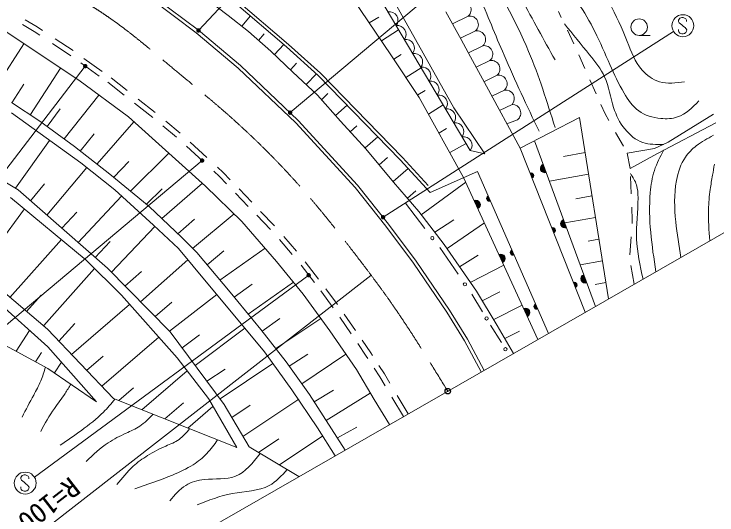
# Model space of a CAD drawing. Units: millimetres, scale not verified. Extents: x 40000 to 680000, y 20000 to 380000.
# Drawn here: x 307749 to 371804, y 243428 to 289083 of the extents above; entities that cross this region are included whole.
import ezdxf
from ezdxf.enums import TextEntityAlignment as Align

# ---------------------------------------------------------------- set-up
doc = ezdxf.new("R2010")
doc.units = ezdxf.units.MM
doc.header["$LTSCALE"] = 1000
doc.header["$PDMODE"] = 32
doc.header["$PDSIZE"] = 500
doc.linetypes.add('CHAIN', pattern=[18.5, 12, -1.5, 3.5, -1.5])
for name, color, linetype, lineweight in [('M-BGD', 7, 'Continuous', 13), ('M-BMK', 2, 'CHAIN', 13), ('M-BMK-SRVR', 3, 'Continuous', 13), ('M-STR-STRC', 7, 'Continuous', 13), ('M-TTL-TXT', 7, 'Continuous', 13)]:
    doc.layers.add(name, color=color, linetype=linetype, lineweight=lineweight)
doc.layers.add('M-OTRS', color=6, linetype='Continuous')
doc.styles.add('ＭＳ ゴシック', font='')
doc.styles.get('ＭＳ ゴシック').set_extended_font_data('MS Gothic')

# ---------------------------------------------------------------- blocks, each defined once
blk = doc.blocks.new('filled_dot')
at = {"color": 0, "linetype": 'Continuous', "lineweight": -2, "const_width": 1.25}
blk.add_lwpolyline([(-0.625, 0, 1), (0.625, 0, 1)], format="xyb", close=True, dxfattribs=at)

msp = doc.modelspace()

# ---------------------------------------------------------------- linework, layer by layer
at = {"layer": 'M-BGD'}
for p, q in [((349323, 276640), (340316, 291823)), ((349323, 276640), (340316, 291823)), ((319281, 291197), (324357, 287366)), ((319453, 291443), (324544, 287601)), ((337996, 291408), (342156, 285269)), ((325390, 290402), (327249, 288958)), ((327984, 290396), (332772, 286316)), ((342098, 290772), (347827, 280523)), ((327801, 290158), (332573, 286091)), ((327249, 288958), (329108, 287490)), ((328528, 288000), (329280, 288897)), ((347087, 289282), (348506, 286775)), ((349147, 288892), (347706, 288190)), ((357616, 288783), (357357, 289327)), ((308753, 288566), (309857, 287924)), ((340980, 288788), (340123, 288269)), ((306452, 287821), (313652, 283042)), ((308519, 288123), (309592, 287499)), ((309857, 287924), (310355, 287591)), ((341232, 286632), (342797, 287641)), ((358773, 286356), (358176, 287609)), ((309592, 287499), (310092, 287166)), ((324357, 287366), (328186, 284159)), ((324544, 287601), (328386, 284383)), ((329108, 287490), (331139, 285705)), ((330545, 287292), (330031, 286679)), ((349804, 287544), (348446, 286882)), ((364717, 287140), (365717, 287140)), ((305821, 282023), (308648, 286363)), ((311255, 286390), (312922, 285279)), ((311496, 286831), (313122, 285747)), ((348506, 286775), (349357, 285191)), ((331139, 285705), (333169, 283797)), ((331481, 285383), (332330, 286312)), ((332573, 286091), (335464, 283469)), ((332772, 286316), (335672, 283685)), ((350461, 286195), (349159, 285561)), ((342156, 285269), (344672, 281479)), ((343038, 285387), (342360, 284962)), ((349357, 285191), (350800, 282496)), ((359774, 284120), (359218, 285374)), ((313826, 284634), (315511, 283433)), ((314118, 285041), (315790, 283848)), ((333478, 284604), (332939, 284014)), ((351118, 284847), (349868, 284237)), ((309238, 279942), (311981, 284151)), ((328186, 284159), (333438, 279176)), ((328386, 284383), (333652, 279386)), ((333169, 283797), (335395, 281693)), ((343466, 283295), (344857, 284168)), ((316585, 283282), (318061, 282122)), ((334360, 282671), (335313, 283624)), ((335464, 283469), (342925, 275806)), ((335672, 283685), (343143, 276013)), ((351775, 283498), (350573, 282913)), ((308637, 282682), (307545, 281006)), ((313652, 283042), (318187, 279701)), ((316285, 282881), (317786, 281702)), ((350800, 282496), (353868, 276851)), ((360803, 281800), (360230, 283092)), ((345225, 282130), (344541, 281715)), ((352432, 282150), (351290, 281593)), ((312313, 277696), (315471, 281702)), ((319058, 281338), (320603, 280124)), ((335395, 281693), (337499, 279320)), ((336345, 281827), (335778, 281260)), ((344672, 281479), (348719, 274172)), ((307507, 281031), (310108, 279306)), ((318731, 280959), (320383, 279661)), ((337033, 279830), (338092, 280770)), ((345508, 279969), (346854, 280801)), ((353131, 280842), (351997, 280294)), ((361610, 279981), (361232, 280833)), ((307507, 280073), (313831, 275528)), ((311953, 280435), (310774, 278820)), ((347827, 280523), (350653, 276332)), ((361945, 279388), (361610, 279981)), ((367363, 277392), (371502, 279949)), ((310108, 279306), (313256, 277007)), ((318187, 279701), (321869, 276394)), ((321588, 279307), (322872, 278234)), ((333652, 279386), (339054, 273479)), ((337499, 279320), (339799, 276800)), ((353629, 279446), (352667, 279062)), ((353868, 276851), (359269, 279661)), ((361921, 263113), (359269, 279661)), ((315336, 275437), (318662, 279274)), ((321313, 278885), (322544, 277856)), ((333438, 279176), (338826, 273285)), ((338980, 278884), (338382, 278353)), ((347158, 278641), (346471, 278230)), ((371694, 279166), (366372, 276385)), ((315054, 278170), (313788, 276592)), ((363276, 277033), (362571, 278280)), ((300513, 277623), (308111, 273072)), ((307881, 273210), (310989, 277571)), ((323787, 277420), (325319, 276012)), ((339733, 276878), (340886, 277901)), ((355188, 277538), (360730, 262430)), ((366101, 276817), (367363, 277392)), ((313256, 277007), (316487, 274488)), ((323456, 277045), (324993, 275633)), ((339799, 276800), (342343, 273767)), ((347453, 276458), (348937, 277292)), ((353868, 276851), (359800, 261896)), ((363623, 276417), (366101, 276817)), ((318352, 272950), (321841, 276418)), ((321869, 276394), (325210, 273394)), ((350653, 276332), (349323, 276640)), ((357812, 276113), (359781, 276469)), ((363895, 275011), (363623, 276417)), ((366372, 276385), (363895, 275011)), ((313831, 275528), (316925, 273065)), ((318223, 275649), (316828, 274207)), ((341767, 276009), (341019, 275345)), ((342925, 275806), (345680, 272822)), ((343143, 276013), (345500, 273459)), ((310750, 270753), (314376, 275095)), ((326286, 275124), (326809, 274644)), ((342304, 273812), (343658, 275013)), ((316487, 274488), (320073, 271531)), ((325948, 274755), (326459, 274286)), ((326459, 274286), (327120, 273599)), ((326809, 274644), (327456, 273970)), ((345680, 272822), (349978, 274732)), ((348719, 274172), (355488, 259423)), ((349978, 274732), (356443, 259971)), ((356540, 273851), (360097, 274494)), ((363989, 272697), (363925, 274277)), ((310530, 273609), (309247, 272073)), ((321214, 270443), (324925, 273670)), ((342343, 273767), (344642, 271076)), ((344864, 270787), (348906, 273764)), ((308111, 273072), (316262, 265910)), ((316925, 273065), (320456, 269834)), ((321257, 273148), (319824, 271769)), ((325210, 273394), (328517, 270189)), ((328255, 273139), (329425, 271922)), ((338826, 273285), (341627, 269762)), ((339054, 273479), (341865, 269945)), ((344352, 272955), (343604, 272291)), ((314332, 266656), (307428, 272367)), ((313602, 268247), (317552, 272491)), ((327920, 272766), (329088, 271550)), ((358937, 272252), (360414, 272519)), ((343407, 271861), (345197, 269535)), ((304415, 265467), (308686, 271327)), ((313462, 271033), (312099, 269568)), ((320073, 271531), (323030, 268712)), ((330220, 271094), (331477, 269787)), ((344642, 271076), (346945, 268085)), ((364087, 270280), (364038, 271486)), ((324190, 270380), (322677, 269065)), ((324013, 267728), (327798, 270885)), ((329867, 270739), (331105, 269452)), ((347812, 270319), (346085, 269202)), ((357938, 270039), (360730, 270544)), ((316614, 265553), (320584, 269714)), ((320456, 269834), (322729, 267699)), ((328517, 270189), (331653, 266541)), ((341627, 269762), (344145, 266372)), ((341865, 269945), (344389, 266546)), ((347205, 267706), (350610, 270052)), ((364066, 269992), (364087, 270280)), ((307371, 263261), (312075, 268523)), ((323030, 268712), (324399, 267343)), ((331932, 268534), (333087, 267171)), ((332346, 268820), (333494, 267463)), ((360063, 268390), (361047, 268568)), ((363859, 267146), (363977, 268766)), ((316517, 268349), (315135, 266900)), ((346540, 267791), (348207, 265361)), ((346945, 268085), (349877, 263810)), ((322729, 267699), (325412, 264496)), ((324399, 267343), (327438, 263729)), ((326872, 267509), (325336, 266228)), ((326514, 264827), (330630, 267731)), ((317529, 263460), (314332, 266656)), ((319266, 262864), (323587, 266674)), ((331653, 266541), (334108, 263541)), ((334276, 266510), (335497, 264928)), ((344389, 266546), (347435, 262086)), ((350047, 267099), (348337, 266056)), ((359337, 266227), (361363, 266593)), ((310453, 260708), (315092, 265896)), ((316262, 265910), (321961, 260132)), ((333899, 266180), (335114, 264606)), ((344145, 266372), (347183, 261922)), ((349367, 264641), (352382, 266192)), ((364268, 264460), (363947, 266151)), ((319362, 265615), (317859, 264290)), ((329075, 261739), (333201, 264650)), ((360696, 264440), (361680, 264618)), ((306235, 264227), (310795, 260349)), ((325412, 264496), (328478, 260827)), ((329446, 264448), (327801, 263287)), ((336175, 264043), (337215, 262613)), ((310825, 258764), (305645, 263390)), ((310228, 263457), (308895, 261965)), ((322600, 257749), (317529, 263460)), ((321920, 260173), (326226, 263522)), ((327438, 263729), (330230, 260334)), ((334108, 263541), (336529, 260200)), ((335693, 263855), (336827, 262296)), ((349458, 263538), (350441, 261938)), ((349877, 263810), (351785, 260704)), ((352015, 263761), (350417, 262932)), ((299793, 262757), (310825, 256787)), ((322114, 262825), (320596, 261515)), ((312980, 258055), (318278, 262616)), ((347435, 262086), (349067, 259444)), ((351478, 261229), (354052, 262553)), ((337428, 261461), (338478, 259923)), ((337841, 261742), (338860, 260250)), ((347183, 261922), (348807, 259294)), ((313276, 260864), (311837, 259255)), ((328478, 260827), (330558, 258281)), ((331982, 261342), (330346, 260188)), ((331591, 258605), (335703, 261340)), ((351178, 260737), (352161, 259137)), ((351785, 260704), (353277, 258154)), ((309161, 260250), (307950, 258343)), ((310795, 260349), (316804, 254041)), ((321961, 260132), (326907, 253484)), ((324256, 257048), (328783, 260462)), ((330230, 260334), (332557, 257378)), ((336529, 260200), (338949, 256688)), ((353825, 260187), (352489, 259500)), ((315743, 255155), (320935, 259625)), ((324659, 259857), (323062, 258652)), ((349067, 259444), (350584, 256609)), ((339080, 259040), (339849, 257914)), ((339472, 259354), (340265, 258191)), ((348807, 259294), (350324, 256460)), ((310250, 258235), (309713, 257388)), ((315254, 253742), (310825, 258764)), ((330558, 258281), (333077, 254832)), ((340265, 258191), (340414, 257961)), ((315879, 257912), (314362, 256605)), ((325456, 254041), (322600, 257749)), ((334512, 258081), (332825, 257002)), ((333973, 255392), (337991, 258078)), ((339849, 257914), (339988, 257699)), ((312064, 257359), (311434, 256368)), ((326520, 254004), (331331, 257223)), ((332557, 257378), (334665, 254421)), ((340994, 257063), (341499, 256281)), ((310825, 256787), (315254, 253742)), ((319387, 253014), (323512, 256565)), ((326989, 256724), (325325, 255610)), ((338949, 256688), (340552, 253961)), ((340565, 256806), (341075, 256017)), ((341499, 256281), (342000, 255442)), ((341075, 256017), (341558, 255206)), ((318642, 255012), (317290, 253848)), ((333077, 254832), (335404, 251382)), ((334665, 254421), (337925, 249347)), ((336854, 254796), (335106, 253734)), ((336187, 252051), (340201, 254529)), ((342667, 254324), (343670, 252642)), ((316804, 254041), (328055, 249567)), ((328055, 249567), (325456, 254041)), ((328609, 250588), (333692, 253990)), ((340552, 253961), (341967, 251665)), ((342189, 254149), (343236, 252393)), ((323194, 253652), (321484, 252180)), ((323581, 251346), (325874, 253321)), ((326907, 253484), (329163, 249646)), ((329259, 253430), (327594, 252316)), ((335404, 251382), (337006, 248819)), ((338974, 251414), (337221, 250443)), ((331924, 247994), (335896, 250653)), ((331864, 250360), (330025, 249130)), ((329163, 249646), (333708, 246927))]:
    msp.add_line(p, q, dxfattribs=at)
for centre, radius in [((364717, 287890), 750), ((345869, 268663), 150), ((348833, 264449), 150), ((350809, 261337), 150), ((352529, 258537), 150)]:
    msp.add_circle(centre, radius, dxfattribs=at)
for centre, radius, start, end in [((348622, 289471), 781, 312.23507, 99.71466), ((341942, 288511), 791, 322.26922, 99.09137), ((349279, 288122), 781, 312.23507, 99.71466), ((342693, 287246), 791, 322.26922, 99.09137), ((349936, 286774), 781, 312.23507, 99.71466), ((343443, 285981), 791, 322.26922, 99.09137), ((350593, 285425), 781, 312.23507, 99.71466), ((344194, 284715), 791, 322.26922, 99.09137), ((351250, 284077), 781, 312.23507, 99.71466), ((344944, 283450), 791, 322.26922, 99.09137), ((351907, 282728), 781, 312.23507, 99.71466), ((345695, 282185), 791, 322.26922, 99.09137), ((352564, 281380), 781, 316.54666, 99.71466), ((346446, 280920), 791, 322.26922, 99.09137), ((353148, 280061), 781, 308.03797, 91.20597), ((347196, 279655), 791, 322.26922, 99.09137), ((347947, 278389), 791, 322.26922, 99.09137), ((348698, 277124), 791, 322.26922, 99.09137), ((356111, 275020), 400, 110.14365, 290.14365), ((356111, 275020), 400, 110.14365, 290.14365), ((356111, 275020), 350, 110.14365, 290.14365), ((356111, 275020), 300, 110.14365, 290.14365), ((356111, 275020), 250, 110.14365, 290.14365), ((356111, 275020), 200, 110.14365, 290.14365), ((356111, 275020), 150, 110.14365, 290.14365), ((356111, 275020), 100, 110.14365, 290.14365), ((356111, 275020), 50, 110.14365, 290.14365), ((354857, 274359), 250, 291.63449, 111.63449), ((354857, 274359), 200, 291.63449, 111.63449), ((354857, 274359), 150, 291.63449, 111.63449), ((354857, 274359), 100, 291.63449, 111.63449), ((354857, 274359), 50, 291.63449, 111.63449), ((351056, 272272), 250, 113.65131, 293.65131), ((351056, 272272), 200, 113.65131, 293.65131), ((351056, 272272), 150, 113.65131, 293.65131), ((351056, 272272), 100, 113.65131, 293.65131), ((351056, 272272), 50, 113.65131, 293.65131), ((349847, 271714), 400, 294.65438, 114.65438), ((349847, 271714), 400, 294.65438, 114.65438), ((349847, 271714), 350, 294.65438, 114.65438), ((349847, 271714), 300, 294.65438, 114.65438), ((349847, 271714), 250, 294.65438, 114.65438), ((349847, 271714), 200, 294.65438, 114.65438), ((349847, 271714), 150, 294.65438, 114.65438), ((349847, 271714), 100, 294.65438, 114.65438), ((349847, 271714), 50, 294.65438, 114.65438), ((357959, 269984), 400, 110.14365, 290.14365), ((357959, 269984), 400, 110.14365, 290.14365), ((357959, 269984), 350, 110.14365, 290.14365), ((357959, 269984), 300, 110.14365, 290.14365), ((357959, 269984), 250, 110.14365, 290.14365), ((357959, 269984), 200, 110.14365, 290.14365), ((357959, 269984), 150, 110.14365, 290.14365), ((357959, 269984), 100, 110.14365, 290.14365), ((357959, 269984), 50, 110.14365, 290.14365), ((356834, 269374), 250, 291.63449, 111.63449), ((356834, 269374), 200, 291.63449, 111.63449), ((356834, 269374), 150, 291.63449, 111.63449), ((356834, 269374), 100, 291.63449, 111.63449), ((356834, 269374), 50, 291.63449, 111.63449), ((352103, 266798), 400, 294.65438, 114.65438), ((352103, 266798), 400, 294.65438, 114.65438), ((352103, 266798), 350, 294.65438, 114.65438), ((353211, 267352), 250, 113.65131, 293.65131), ((353211, 267352), 200, 113.65131, 293.65131), ((353211, 267352), 150, 113.65131, 293.65131), ((353211, 267352), 100, 113.65131, 293.65131), ((353211, 267352), 50, 113.65131, 293.65131), ((352103, 266798), 300, 294.65438, 114.65438), ((352103, 266798), 250, 294.65438, 114.65438), ((352103, 266798), 200, 294.65438, 114.65438), ((352103, 266798), 150, 294.65438, 114.65438), ((352103, 266798), 100, 294.65438, 114.65438), ((352103, 266798), 50, 294.65438, 114.65438), ((359806, 264948), 400, 110.14365, 290.14365), ((359806, 264948), 400, 110.14365, 290.14365), ((359806, 264948), 350, 110.14365, 290.14365), ((359806, 264948), 300, 110.14365, 290.14365), ((358811, 264389), 250, 291.63449, 111.63449), ((358811, 264389), 200, 291.63449, 111.63449), ((359806, 264948), 250, 110.14365, 290.14365), ((359806, 264948), 200, 110.14365, 290.14365), ((359806, 264948), 150, 110.14365, 290.14365), ((359806, 264948), 100, 110.14365, 290.14365), ((359806, 264948), 50, 110.14365, 290.14365), ((358811, 264389), 150, 291.63449, 111.63449), ((358811, 264389), 100, 291.63449, 111.63449), ((358811, 264389), 50, 291.63449, 111.63449), ((355366, 262431), 250, 113.65131, 293.65131), ((354360, 261881), 400, 294.65438, 114.65438), ((354360, 261881), 400, 294.65438, 114.65438), ((354360, 261881), 350, 294.65438, 114.65438), ((354360, 261881), 300, 294.65438, 114.65438), ((354360, 261881), 250, 294.65438, 114.65438), ((354360, 261881), 200, 294.65438, 114.65438), ((354360, 261881), 150, 294.65438, 114.65438), ((355366, 262431), 200, 113.65131, 293.65131), ((355366, 262431), 150, 113.65131, 293.65131), ((355366, 262431), 100, 113.65131, 293.65131), ((355366, 262431), 50, 113.65131, 293.65131), ((354360, 261881), 100, 294.65438, 114.65438), ((354360, 261881), 50, 294.65438, 114.65438)]:
    msp.add_arc(centre, radius, start, end, dxfattribs=at)
for points, knots in [([(318756, 319718), (320354, 319129), (321952, 318541), (323515, 317870), (325608, 316972), (327638, 315926), (329617, 314791), (331271, 313843), (332889, 312832), (334431, 311712), (336305, 310352), (338067, 308830), (339693, 307178), (340994, 305857), (342208, 304453), (343332, 302980), (344632, 301274), (345811, 299475), (346859, 297605), (348082, 295420), (349126, 293138), (350105, 290832), (350881, 289006), (351616, 287165), (352401, 285346), (353409, 283008), (354500, 280706), (355592, 278404)], [0, 0, 0, 0, 1, 1, 1, 2, 2, 2, 3, 3, 3, 4, 4, 4, 5, 5, 5, 6, 6, 6, 7, 7, 7, 8, 8, 8, 9, 9, 9, 9]), ([(334095, 315407), (335314, 314523), (336533, 313640), (337678, 312664), (338943, 311586), (340116, 310396), (341205, 309137), (342451, 307697), (343585, 306166), (344675, 304603), (345651, 303204), (346591, 301779), (347418, 300292), (348549, 298261), (349469, 296116), (350497, 294023), (351869, 291232), (353434, 288534), (354640, 285682), (355591, 283432), (356319, 281086), (357047, 278740)], [0, 0, 0, 0, 1, 1, 1, 2, 2, 2, 3, 3, 3, 4, 4, 4, 5, 5, 5, 6, 6, 6, 7, 7, 7, 7]), ([(341820, 311936), (342654, 310354), (343488, 308773), (344395, 307234), (345805, 304845), (347394, 302560), (348818, 300181), (350707, 297023), (352306, 293698), (354024, 290440), (355006, 288578), (356027, 286738), (357047, 284898)], [0, 0, 0, 0, 1, 1, 1, 2, 2, 2, 3, 3, 3, 4, 4, 4, 4]), ([(353463, 299665), (354263, 298796), (355063, 297926), (355926, 297124), (356550, 296543), (357208, 295998), (357840, 295423), (358582, 294747), (359288, 294030), (359924, 293253), (360722, 292279), (361410, 291212), (362008, 290106), (362623, 288968), (363141, 287789), (363624, 286576), (363988, 285660), (364332, 284725), (364985, 283981), (365408, 283499), (365961, 283097), (366559, 282918), (367281, 282701), (368068, 282809), (368856, 282918)], [0, 0, 0, 0, 1, 1, 1, 2, 2, 2, 3, 3, 3, 4, 4, 4, 5, 5, 5, 6, 6, 6, 7, 7, 7, 8, 8, 8, 8]), ([(355560, 294098), (356357, 293389), (357155, 292680), (357849, 291878), (358322, 291332), (358746, 290743), (359145, 290138), (359710, 289282), (360223, 288395), (360680, 287478), (361171, 286494), (361598, 285476), (362045, 284476), (362437, 283598), (362844, 282734), (363341, 281884), (363702, 281266), (364110, 280655), (364671, 280247), (365236, 279836), (365955, 279632), (366683, 279565), (367212, 279516), (367745, 279539), (368218, 279701), (368966, 279958), (369564, 280563), (370162, 281168)], [0, 0, 0, 0, 1, 1, 1, 2, 2, 2, 3, 3, 3, 4, 4, 4, 5, 5, 5, 6, 6, 6, 7, 7, 7, 8, 8, 8, 9, 9, 9, 9]), ([(357904, 288178), (358668, 287247), (359432, 286315), (360203, 285363), (360718, 284726), (361237, 284080), (361567, 283351), (361962, 282477), (362086, 281483), (362386, 280554), (362612, 279854), (362938, 279190), (363409, 278610), (363847, 278069), (364411, 277601), (365046, 277382), (365637, 277178), (366289, 277189), (366942, 277200)], [0, 0, 0, 0, 1, 1, 1, 2, 2, 2, 3, 3, 3, 4, 4, 4, 5, 5, 5, 6, 6, 6, 6]), ([(371493, 278030), (370951, 277740), (370410, 277450), (369924, 277075), (369547, 276784), (369204, 276442), (368935, 276052), (368499, 275421), (368258, 274665), (368116, 273903), (367885, 272659), (367921, 271397), (368048, 270151), (368159, 269059), (368339, 267979), (368520, 266899)], [0, 0, 0, 0, 1, 1, 1, 2, 2, 2, 3, 3, 3, 4, 4, 4, 5, 5, 5, 5]), ([(366960, 276692), (366638, 276082), (366316, 275472), (366104, 274824), (365891, 274178), (365787, 273494), (365728, 272811), (365520, 270396), (365878, 267992), (366236, 265589)], [0, 0, 0, 0, 1, 1, 1, 2, 2, 2, 3, 3, 3, 3]), ([(371579, 275398), (371519, 275063), (371459, 274727), (371401, 274392), (371326, 273963), (371254, 273535), (371194, 273104), (371108, 272491), (371048, 271872), (371031, 271254), (371004, 270306), (371077, 269357), (371151, 268408)], [0, 0, 0, 0, 1, 1, 1, 2, 2, 2, 3, 3, 3, 4, 4, 4, 4]), ([(363914, 274543), (364136, 274210), (364357, 273878), (364476, 273511), (364596, 273140), (364612, 272734), (364610, 272332), (364604, 271068), (364427, 269836), (364476, 268608), (364525, 267377), (364799, 266150), (365074, 264922)], [0, 0, 0, 0, 1, 1, 1, 2, 2, 2, 3, 3, 3, 4, 4, 4, 4]), ([(308479, 252352), (308828, 253020), (309178, 253688), (309536, 254353), (309763, 254775), (309993, 255197), (310178, 255637), (310350, 256047), (310482, 256474), (310615, 256900)], [0, 0, 0, 0, 1, 1, 1, 2, 2, 2, 3, 3, 3, 3]), ([(310178, 251031), (310567, 251753), (310956, 252474), (311424, 253145), (311743, 253603), (312099, 254037), (312405, 254504), (312586, 254779), (312749, 255066), (312911, 255352)], [0, 0, 0, 0, 1, 1, 1, 2, 2, 2, 3, 3, 3, 3]), ([(311949, 249783), (312596, 250228), (313243, 250673), (313881, 251136), (314587, 251647), (315282, 252179), (315891, 252797), (316261, 253173), (316599, 253581), (316937, 253989)], [0, 0, 0, 0, 1, 1, 1, 2, 2, 2, 3, 3, 3, 3]), ([(314331, 248312), (314969, 248922), (315606, 249531), (316332, 250011), (316841, 250348), (317394, 250621), (317956, 250880), (318383, 251076), (318816, 251265), (319202, 251521), (319650, 251820), (320035, 252212), (320420, 252603)], [0, 0, 0, 0, 1, 1, 1, 2, 2, 2, 3, 3, 3, 4, 4, 4, 4]), ([(317125, 246198), (317588, 246779), (318052, 247361), (318598, 247859), (319002, 248228), (319453, 248551), (319919, 248841), (320450, 249170), (321002, 249457), (321580, 249709), (321997, 249891), (322427, 250055), (322789, 250313), (323153, 250573), (323448, 250927), (323743, 251282)], [0, 0, 0, 0, 1, 1, 1, 2, 2, 2, 3, 3, 3, 4, 4, 4, 5, 5, 5, 5]), ([(318749, 245820), (319902, 246210), (321056, 246600), (322184, 247066), (322836, 247335), (323479, 247630), (324072, 248010), (324525, 248300), (324949, 248641), (325318, 249029), (325680, 249410), (325988, 249838), (326297, 250266)], [0, 0, 0, 0, 1, 1, 1, 2, 2, 2, 3, 3, 3, 4, 4, 4, 4]), ([(321958, 244725), (322396, 245253), (322834, 245780), (323393, 246122), (323889, 246426), (324482, 246584), (325092, 246651), (326068, 246758), (327090, 246631), (327923, 246953), (328822, 247300), (329502, 248168), (330181, 249036)], [0, 0, 0, 0, 1, 1, 1, 2, 2, 2, 3, 3, 3, 4, 4, 4, 4]), ([(324430, 244335), (325471, 244753), (326511, 245171), (327637, 245378), (328787, 245590), (330026, 245582), (330999, 246112), (331620, 246450), (332132, 247006), (332645, 247563)], [0, 0, 0, 0, 1, 1, 1, 2, 2, 2, 3, 3, 3, 3])]:
    msp.add_open_spline(points, degree=3, knots=knots, dxfattribs=at)
at = {"layer": 'M-BMK'}
msp.add_open_spline([(275569, 304963), (277478, 304631), (279388, 304299), (281281, 303888), (283212, 303467), (285127, 302965), (287024, 302407), (288926, 301848), (290812, 301233), (292678, 300567), (294810, 299806), (296917, 298977), (299005, 298099), (301221, 297167), (303416, 296181), (305557, 295092), (307752, 293976), (309891, 292751), (312018, 291503), (313574, 290590), (315123, 289665), (316595, 288631), (318518, 287280), (320308, 285743), (322115, 284233), (323982, 282673), (325867, 281141), (327679, 279522), (329776, 277647), (331774, 275654), (333647, 273554), (335622, 271339), (337457, 269004), (339256, 266643), (340125, 265503), (340986, 264357), (341814, 263188), (343755, 260446), (345514, 257577), (347272, 254709)], degree=3, knots=[0, 0, 0, 0, 1, 1, 1, 2, 2, 2, 3, 3, 3, 4, 4, 4, 5, 5, 5, 6, 6, 6, 7, 7, 7, 8, 8, 8, 9, 9, 9, 10, 10, 10, 11, 11, 11, 12, 12, 12, 13, 13, 13, 13], dxfattribs=at)
at = {"layer": 'M-BMK-SRVR'}
msp.add_line((319850, 238976), (378773, 272782), dxfattribs=at)
at = {"layer": 'M-OTRS'}
msp.add_point((347272, 254709), dxfattribs=at)
at = {"layer": 'M-STR-STRC'}
for p, q in [((324555, 287591), (345687, 310132)), ((332905, 280095), (357364, 300683)), ((368416, 288717), (368293, 288533)), ((368293, 288533), (368295, 288401)), ((368295, 288401), (368358, 288272)), ((368358, 288272), (368614, 288091)), ((368609, 288783), (368416, 288717)), ((368730, 288781), (368609, 288783)), ((368980, 288662), (368730, 288781)), ((369043, 288530), (368980, 288662)), ((369043, 288401), (369043, 288530)), ((368295, 287553), (368293, 287675)), ((368614, 288091), (368743, 287959)), ((368743, 287959), (368922, 287843)), ((368922, 287843), (369048, 287643)), ((369048, 287643), (369043, 287532)), ((341374, 270562), (367853, 287489)), ((368335, 287451), (368295, 287553)), ((368419, 287340), (368335, 287451)), ((368606, 287280), (368419, 287340)), ((368740, 287280), (368606, 287280)), ((368840, 287309), (368740, 287280)), ((368982, 287401), (368840, 287309)), ((369043, 287532), (368982, 287401)), ((314242, 284338), (295068, 259328)), ((324887, 275730), (300936, 255633)), ((334598, 265274), (309600, 246884)), ((308483, 247028), (308359, 246843)), ((308359, 246843), (308362, 246712)), ((308362, 246712), (308425, 246583)), ((308675, 247093), (308483, 247028)), ((308796, 247091), (308675, 247093)), ((309047, 246972), (308796, 247091)), ((309110, 246841), (309047, 246972)), ((309110, 246712), (309110, 246841)), ((308362, 245864), (308359, 245985)), ((308425, 246583), (308681, 246401)), ((308681, 246401), (308810, 246269)), ((308810, 246269), (308989, 246153)), ((308989, 246153), (309115, 245953)), ((308401, 245761), (308362, 245864)), ((308486, 245650), (308401, 245761)), ((308673, 245590), (308486, 245650)), ((308807, 245590), (308673, 245590)), ((308907, 245619), (308807, 245590)), ((309049, 245711), (308907, 245619)), ((309110, 245843), (309049, 245711)), ((309115, 245953), (309110, 245843))]:
    msp.add_line(p, q, dxfattribs=at)
for centre in [(368700, 288020), (308767, 246331)]:
    msp.add_circle(centre, 1000, dxfattribs=at)
at = {"layer": 'M-TTL-TXT'}
msp.add_line((340262, 265267), (309206, 241076), dxfattribs=at)

# ---------------------------------------------------------------- block references
at = {"layer": 'M-STR-STRC', "xscale": 160, "yscale": 160}
for p, rotation in [((324555, 287591), 46.8), ((314242, 284338), 232.5), ((332905, 280095), 40.1), ((324887, 275730), 220), ((341374, 270562), 32.6), ((334598, 265274), 216.3)]:
    msp.add_blockref('filled_dot', p, dxfattribs=dict(at, rotation=rotation))

# ---------------------------------------------------------------- texts
at = {"layer": 'M-TTL-TXT', "style": 'ＭＳ ゴシック'}
msp.add_text('R=100', height=1833, rotation=217.794, dxfattribs=at).set_placement((313398, 246270), align=Align.MIDDLE_LEFT)

doc.saveas('drawing.dxf')
